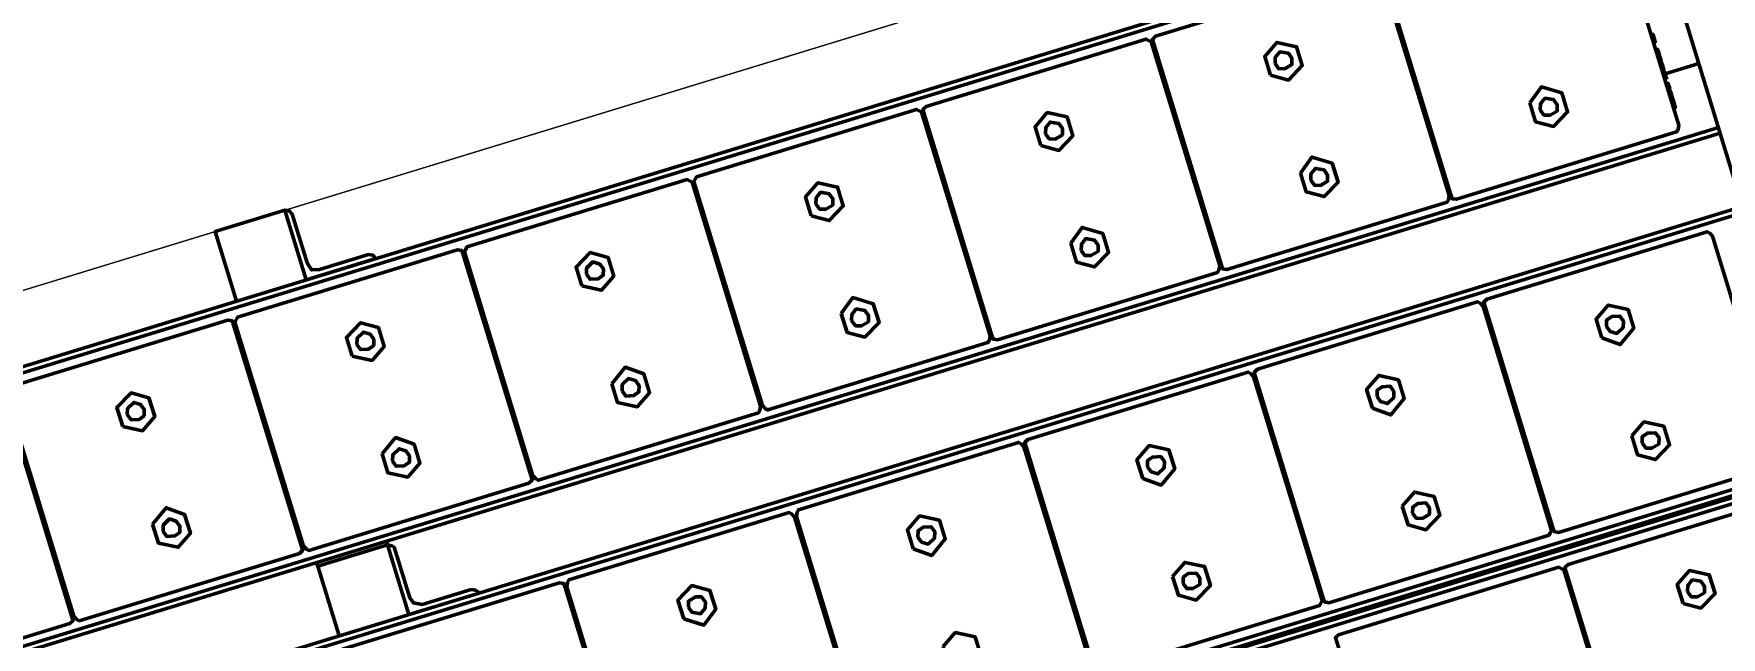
# Model space of a CAD drawing. Header units: inches. Extents: x 543393 to 2689207, y 1841861 to 9121372.
# Drawn here: x 547520.641 to 547521.801, y 1841968.184 to 1841968.599 of the extents above; entities that cross this region are included whole.
import ezdxf
from ezdxf.enums import TextEntityAlignment as Align

# ---------------------------------------------------------------- set-up
doc = ezdxf.new("R2010")
doc.units = ezdxf.units.IN
doc.header["$MEASUREMENT"] = 0
doc.layers.add('Kich thuoc', color=8, linetype='Continuous', lineweight=18)
doc.layers.add('TEXT_Phong', color=1, linetype='Continuous', lineweight=20)
doc.styles.add('Tahoma-R', font='tahoma.ttf')

# ---------------------------------------------------------------- blocks, each defined once
blk = doc.blocks.new('Dan AC 220')
for points in [[(28.8, 958.9), (3788, 958.9), (3788, 3.9), (28.8, 3.9)], [(28.8, 3.9), (3788.8, 3.9), (3788.8, 958.9), (28.8, 958.9)]]:
    blk.add_lwpolyline(points, close=True)
at = {"lineweight": 50}
for points in [[(268.3, 658.6), (268.3, 661.3), (265.6, 661.3), (107.3, 661.3), (105.9, 661.3), (104.6, 658.6), (104.6, 497.7), (105.9, 496.3), (107.3, 495), (265.6, 495), (268.3, 496.3)], [(433.3, 658.6), (433.3, 661.3), (430.6, 661.3), (272.3, 661.3), (271, 661.3), (269.6, 658.6), (269.6, 497.7), (271, 496.3), (272.3, 495), (430.6, 495), (433.3, 496.3)], [(197.9, 543.7), (197.9, 530.1), (187.1, 523.4), (174.9, 530.1), (174.9, 543.7), (187.1, 550.4)], [(192.5, 536.9), (191.2, 541), (187.1, 542.3), (181.7, 541), (180.3, 536.9), (181.7, 532.8), (187.1, 530.1), (191.2, 532.8)], [(268.3, 469.3), (268.3, 470.6), (265.6, 472), (107.3, 472), (105.9, 470.6), (104.6, 469.3), (104.6, 308.3), (105.9, 305.6), (107.3, 304.2), (265.6, 304.2), (268.3, 305.6)], [(433.3, 469.3), (433.3, 470.6), (430.6, 472), (272.3, 472), (271, 470.6), (269.6, 469.3), (269.6, 308.3), (271, 305.6), (272.3, 304.2), (430.6, 304.2), (433.3, 305.6)], [(598.3, 469.3), (598.3, 470.6), (595.6, 472), (437.3, 472), (436, 470.6), (434.6, 469.3), (434.6, 308.3), (436, 305.6), (437.3, 304.2), (595.6, 304.2), (598.3, 305.6)], [(763.3, 469.3), (762, 470.6), (760.6, 472), (602.4, 472), (601, 470.6), (599.7, 469.3), (599.7, 308.3), (601, 305.6), (602.4, 304.2), (760.6, 304.2), (762, 305.6), (763.3, 308.3)], [(928.4, 469.3), (927, 470.6), (925.7, 472), (767.4, 472), (766, 470.6), (764.7, 469.3), (764.7, 308.3), (766, 305.6), (767.4, 304.2), (925.7, 304.2), (927, 305.6), (928.4, 308.3)], [(1093.4, 469.3), (1092, 470.6), (1090.7, 472), (932.4, 472), (929.7, 470.6), (929.7, 469.3), (929.7, 308.3), (929.7, 305.6), (932.4, 304.2), (1090.7, 304.2), (1092, 305.6), (1093.4, 308.3)], [(197.9, 423.3), (197.9, 436.8), (187.1, 443.6), (174.9, 436.8), (174.9, 423.3), (187.1, 416.5)], [(362.9, 423.3), (362.9, 436.8), (352.1, 443.6), (340, 436.8), (340, 423.3), (352.1, 416.5)], [(528, 423.3), (528, 436.8), (517.2, 443.6), (505, 436.8), (505, 423.3), (517.2, 416.5)], [(693, 423.3), (693, 436.8), (682.2, 443.6), (670, 436.8), (670, 423.3), (682.2, 416.5)], [(192.5, 430), (191.2, 434.1), (187.1, 435.4), (181.7, 434.1), (180.3, 430), (181.7, 426), (187.1, 424.6), (191.2, 426)], [(357.5, 430), (356.2, 434.1), (352.1, 435.4), (346.7, 434.1), (345.4, 430), (346.7, 426), (352.1, 424.6), (356.2, 426)], [(522.6, 430), (521.2, 434.1), (517.2, 435.4), (511.7, 434.1), (510.4, 430), (511.7, 426), (517.2, 424.6), (521.2, 426)], [(268.3, 423.3), (269.6, 423.3)], [(433.3, 423.3), (434.6, 423.3)], [(598.3, 423.3), (599.7, 423.3)], [(268.3, 403), (269.6, 403)], [(433.3, 403), (434.6, 403)], [(598.3, 403), (599.7, 403)], [(197.9, 352.9), (197.9, 339.4), (187.1, 332.6), (174.9, 339.4), (174.9, 352.9), (187.1, 361)], [(362.9, 352.9), (362.9, 339.4), (352.1, 332.6), (340, 339.4), (340, 352.9), (352.1, 361)], [(528, 352.9), (528, 339.4), (517.2, 332.6), (505, 339.4), (505, 352.9), (517.2, 361)], [(693, 352.9), (693, 339.4), (682.2, 332.6), (670, 339.4), (670, 352.9), (682.2, 361)], [(858, 352.9), (858, 339.4), (845.9, 332.6), (835, 339.4), (835, 352.9), (845.9, 361)], [(192.5, 346.2), (191.2, 350.2), (187.1, 352.9), (181.7, 350.2), (180.3, 346.2), (181.7, 342.1), (187.1, 340.8), (191.2, 342.1)], [(357.5, 346.2), (356.2, 350.2), (352.1, 352.9), (346.7, 350.2), (345.4, 346.2), (346.7, 342.1), (352.1, 340.8), (356.2, 342.1)], [(522.6, 346.2), (521.2, 350.2), (517.2, 352.9), (511.7, 350.2), (510.4, 346.2), (511.7, 342.1), (517.2, 340.8), (521.2, 342.1)], [(687.6, 346.2), (686.2, 350.2), (682.2, 352.9), (676.8, 350.2), (675.4, 346.2), (676.8, 342.1), (682.2, 340.8), (686.2, 342.1)], [(852.6, 346.2), (851.3, 350.2), (845.9, 352.9), (841.8, 350.2), (840.4, 346.2), (841.8, 342.1), (845.9, 340.8), (851.3, 342.1)], [(991.9, 290.7), (989.2, 292.1), (987.9, 293.4), (987.9, 294.8), (1037.9, 294.8), (1037.9, 244.7), (1035.2, 246.1), (1033.9, 247.4), (1033.9, 283.9), (1032.5, 288), (1027.1, 290.7)], [(268.3, 228.5), (268.3, 231.2), (265.6, 232.5), (107.3, 232.5), (105.9, 231.2), (104.6, 228.5), (104.6, 67.5), (105.9, 66.2), (107.3, 64.8), (265.6, 64.8), (268.3, 66.2)], [(433.3, 228.5), (433.3, 231.2), (430.6, 232.5), (272.3, 232.5), (271, 231.2), (269.6, 228.5), (269.6, 67.5), (271, 66.2), (272.3, 64.8), (430.6, 64.8), (433.3, 66.2)], [(598.3, 228.5), (598.3, 231.2), (595.6, 232.5), (437.3, 232.5), (436, 231.2), (434.6, 228.5), (434.6, 67.5), (436, 66.2), (437.3, 64.8), (595.6, 64.8), (598.3, 66.2)], [(763.3, 228.5), (762, 231.2), (760.6, 232.5), (602.4, 232.5), (601, 231.2), (599.7, 228.5), (599.7, 67.5), (601, 66.2), (602.4, 64.8), (760.6, 64.8), (762, 66.2), (763.3, 67.5)], [(928.4, 228.5), (927, 231.2), (925.7, 232.5), (767.4, 232.5), (766, 231.2), (764.7, 228.5), (764.7, 67.5), (766, 66.2), (767.4, 64.8), (925.7, 64.8), (927, 66.2), (928.4, 67.5)], [(1093.4, 228.5), (1092, 231.2), (1090.7, 232.5), (932.4, 232.5), (929.7, 231.2), (929.7, 228.5), (929.7, 67.5), (929.7, 66.2), (932.4, 64.8), (1090.7, 64.8), (1092, 66.2), (1093.4, 67.5)], [(1258.4, 228.5), (1257.1, 231.2), (1255.7, 232.5), (1097.5, 232.5), (1094.8, 231.2), (1094.8, 228.5), (1094.8, 67.5), (1094.8, 66.2), (1097.5, 64.8), (1255.7, 64.8), (1257.1, 66.2), (1258.4, 67.5)], [(1423.5, 228.5), (1422.1, 231.2), (1420.8, 232.5), (1262.5, 232.5), (1259.8, 231.2), (1259.8, 228.5), (1259.8, 67.5), (1259.8, 66.2), (1262.5, 64.8), (1420.8, 64.8), (1422.1, 66.2), (1423.5, 67.5)], [(268.3, 209.5), (269.6, 209.5)], [(433.3, 209.5), (434.6, 209.5)], [(598.3, 209.5), (599.7, 209.5)], [(763.3, 209.5), (764.7, 209.5)], [(928.4, 209.5), (929.7, 209.5)], [(1093.4, 209.5), (1094.8, 209.5)], [(1258.4, 209.5), (1259.8, 209.5)], [(197.9, 183.8), (197.9, 197.4), (187.1, 204.1), (174.9, 197.4), (174.9, 183.8), (187.1, 175.7)], [(362.9, 183.8), (362.9, 197.4), (352.1, 204.1), (340, 197.4), (340, 183.8), (352.1, 175.7)], [(528, 183.8), (528, 197.4), (517.2, 204.1), (505, 197.4), (505, 183.8), (517.2, 175.7)], [(693, 183.8), (693, 197.4), (682.2, 204.1), (670, 197.4), (670, 183.8), (682.2, 175.7)], [(858, 183.8), (858, 197.4), (845.9, 204.1), (835, 197.4), (835, 183.8), (845.9, 175.7)], [(1023.1, 183.8), (1023.1, 197.4), (1010.9, 204.1), (1000.1, 197.4), (1000.1, 183.8), (1010.9, 175.7)], [(1188.1, 183.8), (1188.1, 197.4), (1175.9, 204.1), (1165.1, 197.4), (1165.1, 183.8), (1175.9, 175.7)], [(192.5, 190.6), (191.2, 194.7), (187.1, 196), (181.7, 194.7), (180.3, 190.6), (181.7, 186.5), (187.1, 183.8), (191.2, 186.5)], [(357.5, 190.6), (356.2, 194.7), (352.1, 196), (346.7, 194.7), (345.4, 190.6), (346.7, 186.5), (352.1, 183.8), (356.2, 186.5)], [(522.6, 190.6), (521.2, 194.7), (517.2, 196), (511.7, 194.7), (510.4, 190.6), (511.7, 186.5), (517.2, 183.8), (521.2, 186.5)], [(687.6, 190.6), (686.2, 194.7), (682.2, 196), (676.8, 194.7), (675.4, 190.6), (676.8, 186.5), (682.2, 183.8), (686.2, 186.5)], [(852.6, 190.6), (851.3, 194.7), (845.9, 196), (841.8, 194.7), (840.4, 190.6), (841.8, 186.5), (845.9, 183.8), (851.3, 186.5)], [(1017.6, 190.6), (1016.3, 194.7), (1010.9, 196), (1006.8, 194.7), (1005.5, 190.6), (1006.8, 186.5), (1010.9, 183.8), (1016.3, 186.5)], [(1182.7, 190.6), (1181.3, 194.7), (1175.9, 196), (1171.9, 194.7), (1170.5, 190.6), (1171.9, 186.5), (1175.9, 183.8), (1181.3, 186.5)], [(268.3, 177.1), (269.6, 177.1)], [(433.3, 177.1), (434.6, 177.1)], [(598.3, 177.1), (599.7, 177.1)], [(763.3, 177.1), (764.7, 177.1)], [(928.4, 177.1), (929.7, 177.1)], [(1093.4, 177.1), (1094.8, 177.1)], [(1258.4, 177.1), (1259.8, 177.1)], [(268.3, 139.2), (269.6, 139.2)], [(433.3, 139.2), (434.6, 139.2)], [(598.3, 139.2), (599.7, 139.2)], [(763.3, 139.2), (764.7, 139.2)], [(928.4, 139.2), (929.7, 139.2)], [(1093.4, 139.2), (1094.8, 139.2)], [(1258.4, 139.2), (1259.8, 139.2)], [(268.3, 127), (269.6, 127)], [(362.9, 113.5), (362.9, 100), (352.1, 93.2), (340, 100), (340, 113.5), (352.1, 120.3)], [(433.3, 127), (434.6, 127)], [(528, 113.5), (528, 100), (517.2, 93.2), (505, 100), (505, 113.5), (517.2, 120.3)], [(598.3, 127), (599.7, 127)], [(693, 113.5), (693, 100), (682.2, 93.2), (670, 100), (670, 113.5), (682.2, 120.3)], [(763.3, 127), (764.7, 127)], [(858, 113.5), (858, 100), (845.9, 93.2), (835, 100), (835, 113.5), (845.9, 120.3)], [(928.4, 127), (929.7, 127)], [(1023.1, 113.5), (1023.1, 100), (1010.9, 93.2), (1000.1, 100), (1000.1, 113.5), (1010.9, 120.3)], [(1093.4, 127), (1094.8, 127)], [(1188.1, 113.5), (1188.1, 100), (1175.9, 93.2), (1165.1, 100), (1165.1, 113.5), (1175.9, 120.3)], [(357.5, 106.7), (356.2, 110.8), (352.1, 112.2), (346.7, 110.8), (345.4, 106.7), (346.7, 102.7), (352.1, 100), (356.2, 102.7)], [(522.6, 106.7), (521.2, 110.8), (517.2, 112.2), (511.7, 110.8), (510.4, 106.7), (511.7, 102.7), (517.2, 100), (521.2, 102.7)], [(687.6, 106.7), (686.2, 110.8), (682.2, 112.2), (676.8, 110.8), (675.4, 106.7), (676.8, 102.7), (682.2, 100), (686.2, 102.7)], [(852.6, 106.7), (851.3, 110.8), (845.9, 112.2), (841.8, 110.8), (840.4, 106.7), (841.8, 102.7), (845.9, 100), (851.3, 102.7)], [(1017.6, 106.7), (1016.3, 110.8), (1010.9, 112.2), (1006.8, 110.8), (1005.5, 106.7), (1006.8, 102.7), (1010.9, 100), (1016.3, 102.7)], [(1182.7, 106.7), (1181.3, 110.8), (1175.9, 112.2), (1171.9, 110.8), (1170.5, 106.7), (1171.9, 102.7), (1175.9, 100), (1181.3, 102.7)], [(991.9, 49.9), (989.2, 51.3), (987.9, 54), (1037.9, 54), (1037.9, 3.9), (1035.2, 5.3), (1033.9, 8), (1033.9, 43.2), (1032.5, 48.6), (1027.1, 49.9)]]:
    blk.add_lwpolyline(points, close=True, dxfattribs=at)
for points in [[(3788, 488.2), (3788, 485.5), (3788, 484.1), (28.8, 484.1), (28.8, 485.5), (28.8, 488.2), (3788, 488.2), (3788, 495), (3788, 530.1), (3788, 534.2), (3732.5, 534.2)], [(269.6, 534.2), (268.3, 534.2)], [(28.8, 478.7), (28.8, 481.4), (28.8, 482.8), (3788, 482.8), (3788, 481.4), (3788, 478.7), (28.8, 478.7), (28.8, 472), (28.8, 435.4), (28.8, 432.7), (103.2, 432.7)], [(269.6, 455.7), (268.3, 455.7)], [(269.6, 454.4), (268.3, 454.4)], [(434.6, 455.7), (433.3, 455.7)], [(434.6, 454.4), (433.3, 454.4)], [(269.6, 451.7), (268.3, 451.7)], [(269.6, 450.3), (268.3, 450.3), (269.6, 450.3)], [(269.6, 449), (268.3, 449)], [(269.6, 444.9), (268.3, 444.9)], [(269.6, 443.6), (268.3, 443.6)], [(269.6, 442.2), (268.3, 442.2)], [(434.6, 451.7), (433.3, 451.7)], [(434.6, 450.3), (433.3, 450.3), (434.6, 450.3)], [(434.6, 449), (433.3, 449)], [(434.6, 444.9), (433.3, 444.9)], [(434.6, 443.6), (433.3, 443.6)], [(434.6, 442.2), (433.3, 442.2)], [(599.7, 444.9), (598.3, 444.9)], [(599.7, 443.6), (598.3, 443.6)], [(599.7, 442.2), (598.3, 442.2)], [(269.6, 438.2), (268.3, 438.2)], [(269.6, 434.1), (268.3, 434.1)], [(269.6, 434.1), (268.3, 434.1), (269.6, 434.1)], [(269.6, 430), (268.3, 430), (269.6, 430)], [(434.6, 438.2), (433.3, 438.2)], [(434.6, 434.1), (433.3, 434.1)], [(434.6, 434.1), (433.3, 434.1), (434.6, 434.1)], [(434.6, 430), (433.3, 430), (434.6, 430)], [(599.7, 438.2), (598.3, 438.2)], [(599.7, 434.1), (598.3, 434.1)], [(599.7, 434.1), (598.3, 434.1), (599.7, 434.1)], [(599.7, 430), (598.3, 430), (599.7, 430)], [(269.6, 428.7), (268.3, 428.7)], [(269.6, 417.9), (268.3, 417.9)], [(434.6, 428.7), (433.3, 428.7)], [(434.6, 417.9), (433.3, 417.9)], [(599.7, 428.7), (598.3, 428.7)], [(599.7, 417.9), (598.3, 417.9)], [(269.6, 416.5), (268.3, 416.5)], [(269.6, 413.8), (268.3, 413.8)], [(269.6, 409.7), (268.3, 409.7)], [(434.6, 416.5), (433.3, 416.5)], [(434.6, 413.8), (433.3, 413.8)], [(434.6, 409.7), (433.3, 409.7)], [(599.7, 416.5), (598.3, 416.5)], [(599.7, 413.8), (598.3, 413.8)], [(599.7, 409.7), (598.3, 409.7)], [(269.6, 404.3), (268.3, 404.3)], [(269.6, 401.6), (268.3, 401.6)], [(269.6, 397.6), (268.3, 397.6)], [(269.6, 396.2), (268.3, 396.2), (269.6, 396.2)], [(434.6, 404.3), (433.3, 404.3)], [(434.6, 401.6), (433.3, 401.6)], [(434.6, 397.6), (433.3, 397.6)], [(434.6, 396.2), (433.3, 396.2), (434.6, 396.2)], [(599.7, 404.3), (598.3, 404.3)], [(599.7, 401.6), (598.3, 401.6)], [(599.7, 397.6), (598.3, 397.6)], [(599.7, 396.2), (598.3, 396.2), (599.7, 396.2)], [(269.6, 392.2), (268.3, 392.2)], [(269.6, 390.8), (268.3, 390.8)], [(269.6, 389.5), (268.3, 389.5)], [(269.6, 385.4), (268.3, 385.4)], [(269.6, 384), (268.3, 384), (269.6, 384)], [(434.6, 392.2), (433.3, 392.2)], [(434.6, 390.8), (433.3, 390.8)], [(434.6, 389.5), (433.3, 389.5)], [(434.6, 385.4), (433.3, 385.4)], [(434.6, 384), (433.3, 384), (434.6, 384)], [(599.7, 392.2), (598.3, 392.2)], [(599.7, 390.8), (598.3, 390.8)], [(599.7, 389.5), (598.3, 389.5)], [(599.7, 385.4), (598.3, 385.4)], [(599.7, 384), (598.3, 384), (599.7, 384)], [(764.7, 392.2), (763.3, 392.2)], [(764.7, 390.8), (763.3, 390.8)], [(764.7, 389.5), (763.3, 389.5)], [(764.7, 385.4), (763.3, 385.4)], [(764.7, 384), (763.3, 384), (764.7, 384)], [(269.6, 380), (268.3, 380)], [(269.6, 378.6), (268.3, 378.6)], [(269.6, 373.2), (268.3, 373.2)], [(269.6, 371.9), (268.3, 371.9), (269.6, 371.9)], [(434.6, 380), (433.3, 380)], [(434.6, 378.6), (433.3, 378.6)], [(434.6, 373.2), (433.3, 373.2)], [(434.6, 371.9), (433.3, 371.9), (434.6, 371.9)], [(599.7, 380), (598.3, 380)], [(599.7, 378.6), (598.3, 378.6)], [(599.7, 373.2), (598.3, 373.2)], [(599.7, 371.9), (598.3, 371.9), (599.7, 371.9)], [(764.7, 380), (763.3, 380)], [(764.7, 378.6), (763.3, 378.6)], [(764.7, 373.2), (763.3, 373.2)], [(764.7, 371.9), (763.3, 371.9), (764.7, 371.9)], [(269.6, 367.8), (268.3, 367.8)], [(269.6, 366.5), (268.3, 366.5)], [(269.6, 362.4), (268.3, 362.4), (269.6, 362.4)], [(269.6, 361), (268.3, 361)], [(434.6, 367.8), (433.3, 367.8)], [(434.6, 366.5), (433.3, 366.5)], [(434.6, 362.4), (433.3, 362.4), (434.6, 362.4)], [(434.6, 361), (433.3, 361)], [(599.7, 367.8), (598.3, 367.8)], [(599.7, 366.5), (598.3, 366.5)], [(599.7, 362.4), (598.3, 362.4), (599.7, 362.4)], [(599.7, 361), (598.3, 361)], [(764.7, 367.8), (763.3, 367.8)], [(764.7, 366.5), (763.3, 366.5)], [(764.7, 362.4), (763.3, 362.4), (764.7, 362.4)], [(764.7, 361), (763.3, 361)], [(3732.5, 344.8), (3788, 344.8), (3788, 340.8), (3788, 305.6), (3788, 298.8), (28.8, 298.8), (28.8, 294.8), (28.8, 3.9), (78.9, 3.9), (78.9, 294.8)], [(269.6, 344.8), (268.3, 344.8)], [(434.6, 344.8), (433.3, 344.8)], [(599.7, 344.8), (598.3, 344.8)], [(764.7, 344.8), (763.3, 344.8)], [(28.8, 294.8), (3788, 294.8)], [(1088, 244.7), (1088, 294.8)], [(1088, 242), (1088, 244.7), (1037.9, 244.7), (1037.9, 242)], [(78.9, 242), (3737.9, 242)], [(78.9, 238), (3737.9, 238)], [(104.6, 216.3), (103.2, 216.3), (103.2, 215), (104.6, 215)], [(103.2, 215), (103.2, 212.3), (104.6, 212.3)], [(103.2, 212.3), (103.2, 210.9), (104.6, 210.9)], [(103.2, 210.9), (103.2, 209.5), (104.6, 209.5), (103.2, 209.5), (103.2, 206.8), (103.2, 204.1), (104.6, 204.1)], [(269.6, 216.3), (268.3, 216.3)], [(269.6, 215), (268.3, 215)], [(269.6, 212.3), (268.3, 212.3)], [(269.6, 210.9), (268.3, 210.9)], [(434.6, 216.3), (433.3, 216.3)], [(434.6, 215), (433.3, 215)], [(434.6, 212.3), (433.3, 212.3)], [(434.6, 210.9), (433.3, 210.9)], [(599.7, 216.3), (598.3, 216.3)], [(599.7, 215), (598.3, 215)], [(599.7, 212.3), (598.3, 212.3)], [(599.7, 210.9), (598.3, 210.9)], [(764.7, 216.3), (763.3, 216.3)], [(764.7, 215), (763.3, 215)], [(764.7, 212.3), (763.3, 212.3)], [(764.7, 210.9), (763.3, 210.9)], [(929.7, 216.3), (928.4, 216.3)], [(929.7, 215), (928.4, 215)], [(929.7, 212.3), (928.4, 212.3)], [(929.7, 210.9), (928.4, 210.9)], [(1094.8, 216.3), (1093.4, 216.3)], [(1094.8, 215), (1093.4, 215)], [(1094.8, 212.3), (1093.4, 212.3)], [(1094.8, 210.9), (1093.4, 210.9)], [(1259.8, 216.3), (1258.4, 216.3)], [(1259.8, 215), (1258.4, 215)], [(1259.8, 212.3), (1258.4, 212.3)], [(1259.8, 210.9), (1258.4, 210.9)], [(104.6, 202.8), (103.2, 202.8), (104.6, 202.8)], [(103.2, 202.8), (103.2, 198.7), (104.6, 198.7)], [(269.6, 204.1), (268.3, 204.1)], [(269.6, 202.8), (268.3, 202.8), (269.6, 202.8)], [(269.6, 198.7), (268.3, 198.7)], [(434.6, 204.1), (433.3, 204.1)], [(434.6, 202.8), (433.3, 202.8), (434.6, 202.8)], [(434.6, 198.7), (433.3, 198.7)], [(599.7, 204.1), (598.3, 204.1)], [(599.7, 202.8), (598.3, 202.8), (599.7, 202.8)], [(599.7, 198.7), (598.3, 198.7)], [(764.7, 204.1), (763.3, 204.1)], [(764.7, 202.8), (763.3, 202.8), (764.7, 202.8)], [(764.7, 198.7), (763.3, 198.7)], [(929.7, 204.1), (928.4, 204.1)], [(929.7, 202.8), (928.4, 202.8), (929.7, 202.8)], [(929.7, 198.7), (928.4, 198.7)], [(1094.8, 204.1), (1093.4, 204.1)], [(1094.8, 202.8), (1093.4, 202.8), (1094.8, 202.8)], [(1094.8, 198.7), (1093.4, 198.7)], [(1259.8, 204.1), (1258.4, 204.1)], [(1259.8, 202.8), (1258.4, 202.8), (1259.8, 202.8)], [(1259.8, 198.7), (1258.4, 198.7)], [(78.9, 192), (103.2, 192)], [(103.2, 194.7), (103.2, 196)], [(104.6, 194.7), (103.2, 194.7), (103.2, 192), (103.2, 190.6), (104.6, 190.6), (103.2, 190.6)], [(104.6, 194.7), (103.2, 194.7), (104.6, 194.7)], [(104.6, 189.3), (103.2, 189.3), (103.2, 186.5), (103.2, 183.8), (104.6, 183.8)], [(269.6, 194.7), (268.3, 194.7)], [(269.6, 194.7), (268.3, 194.7), (269.6, 194.7)], [(269.6, 190.6), (268.3, 190.6), (269.6, 190.6)], [(269.6, 189.3), (268.3, 189.3)], [(434.6, 194.7), (433.3, 194.7)], [(434.6, 194.7), (433.3, 194.7), (434.6, 194.7)], [(434.6, 190.6), (433.3, 190.6), (434.6, 190.6)], [(434.6, 189.3), (433.3, 189.3)], [(599.7, 194.7), (598.3, 194.7)], [(599.7, 194.7), (598.3, 194.7), (599.7, 194.7)], [(599.7, 190.6), (598.3, 190.6), (599.7, 190.6)], [(599.7, 189.3), (598.3, 189.3)], [(764.7, 194.7), (763.3, 194.7)], [(764.7, 194.7), (763.3, 194.7), (764.7, 194.7)], [(764.7, 190.6), (763.3, 190.6), (764.7, 190.6)], [(764.7, 189.3), (763.3, 189.3)], [(929.7, 194.7), (928.4, 194.7)], [(929.7, 194.7), (928.4, 194.7), (929.7, 194.7)], [(929.7, 190.6), (928.4, 190.6), (929.7, 190.6)], [(929.7, 189.3), (928.4, 189.3)], [(1094.8, 194.7), (1093.4, 194.7)], [(1094.8, 194.7), (1093.4, 194.7), (1094.8, 194.7)], [(1094.8, 190.6), (1093.4, 190.6), (1094.8, 190.6)], [(1094.8, 189.3), (1093.4, 189.3)], [(1259.8, 194.7), (1258.4, 194.7)], [(1259.8, 194.7), (1258.4, 194.7), (1259.8, 194.7)], [(1259.8, 190.6), (1258.4, 190.6), (1259.8, 190.6)], [(1259.8, 189.3), (1258.4, 189.3)], [(104.6, 182.5), (103.2, 182.5), (103.2, 179.8), (103.2, 177.1), (104.6, 177.1), (103.2, 177.1), (103.2, 174.4), (104.6, 174.4)], [(269.6, 183.8), (268.3, 183.8)], [(269.6, 182.5), (268.3, 182.5)], [(269.6, 174.4), (268.3, 174.4)], [(434.6, 183.8), (433.3, 183.8)], [(434.6, 182.5), (433.3, 182.5)], [(434.6, 174.4), (433.3, 174.4)], [(599.7, 183.8), (598.3, 183.8)], [(599.7, 182.5), (598.3, 182.5)], [(599.7, 174.4), (598.3, 174.4)], [(764.7, 183.8), (763.3, 183.8)], [(764.7, 182.5), (763.3, 182.5)], [(764.7, 174.4), (763.3, 174.4)], [(929.7, 183.8), (928.4, 183.8)], [(929.7, 182.5), (928.4, 182.5)], [(929.7, 174.4), (928.4, 174.4)], [(1094.8, 183.8), (1093.4, 183.8)], [(1094.8, 182.5), (1093.4, 182.5)], [(1094.8, 174.4), (1093.4, 174.4)], [(1259.8, 183.8), (1258.4, 183.8)], [(1259.8, 182.5), (1258.4, 182.5)], [(1259.8, 174.4), (1258.4, 174.4)], [(104.6, 169), (103.2, 169), (103.2, 166.3), (103.2, 164.9), (104.6, 164.9)], [(103.2, 164.9), (103.2, 163.6), (104.6, 163.6)], [(269.6, 169), (268.3, 169)], [(269.6, 164.9), (268.3, 164.9)], [(269.6, 163.6), (268.3, 163.6)], [(434.6, 169), (433.3, 169)], [(434.6, 164.9), (433.3, 164.9)], [(434.6, 163.6), (433.3, 163.6)], [(599.7, 169), (598.3, 169)], [(599.7, 164.9), (598.3, 164.9)], [(599.7, 163.6), (598.3, 163.6)], [(764.7, 169), (763.3, 169)], [(764.7, 164.9), (763.3, 164.9)], [(764.7, 163.6), (763.3, 163.6)], [(929.7, 169), (928.4, 169)], [(929.7, 164.9), (928.4, 164.9)], [(929.7, 163.6), (928.4, 163.6)], [(1094.8, 169), (1093.4, 169)], [(1094.8, 164.9), (1093.4, 164.9)], [(1094.8, 163.6), (1093.4, 163.6)], [(1259.8, 169), (1258.4, 169)], [(1259.8, 164.9), (1258.4, 164.9)], [(1259.8, 163.6), (1258.4, 163.6)], [(269.6, 162.2), (268.3, 162.2), (269.6, 162.2)], [(269.6, 158.1), (268.3, 158.1)], [(269.6, 156.8), (268.3, 156.8), (269.6, 156.8)], [(269.6, 152.7), (268.3, 152.7)], [(434.6, 162.2), (433.3, 162.2), (434.6, 162.2)], [(434.6, 158.1), (433.3, 158.1)], [(434.6, 156.8), (433.3, 156.8), (434.6, 156.8)], [(434.6, 152.7), (433.3, 152.7)], [(599.7, 162.2), (598.3, 162.2), (599.7, 162.2)], [(599.7, 158.1), (598.3, 158.1)], [(599.7, 156.8), (598.3, 156.8), (599.7, 156.8)], [(599.7, 152.7), (598.3, 152.7)], [(764.7, 162.2), (763.3, 162.2), (764.7, 162.2)], [(764.7, 158.1), (763.3, 158.1)], [(764.7, 156.8), (763.3, 156.8), (764.7, 156.8)], [(764.7, 152.7), (763.3, 152.7)], [(929.7, 162.2), (928.4, 162.2), (929.7, 162.2)], [(929.7, 158.1), (928.4, 158.1)], [(929.7, 156.8), (928.4, 156.8), (929.7, 156.8)], [(929.7, 152.7), (928.4, 152.7)], [(1094.8, 162.2), (1093.4, 162.2), (1094.8, 162.2)], [(1094.8, 158.1), (1093.4, 158.1)], [(1094.8, 156.8), (1093.4, 156.8), (1094.8, 156.8)], [(1094.8, 152.7), (1093.4, 152.7)], [(1259.8, 162.2), (1258.4, 162.2), (1259.8, 162.2)], [(1259.8, 158.1), (1258.4, 158.1)], [(1259.8, 156.8), (1258.4, 156.8), (1259.8, 156.8)], [(1259.8, 152.7), (1258.4, 152.7)], [(269.6, 150), (268.3, 150), (269.6, 150)], [(269.6, 146), (268.3, 146)], [(269.6, 144.6), (268.3, 144.6)], [(269.6, 143.3), (268.3, 143.3)], [(434.6, 150), (433.3, 150), (434.6, 150)], [(434.6, 146), (433.3, 146)], [(434.6, 144.6), (433.3, 144.6)], [(434.6, 143.3), (433.3, 143.3)], [(599.7, 150), (598.3, 150), (599.7, 150)], [(599.7, 146), (598.3, 146)], [(599.7, 144.6), (598.3, 144.6)], [(599.7, 143.3), (598.3, 143.3)], [(764.7, 150), (763.3, 150), (764.7, 150)], [(764.7, 146), (763.3, 146)], [(764.7, 144.6), (763.3, 144.6)], [(764.7, 143.3), (763.3, 143.3)], [(929.7, 150), (928.4, 150), (929.7, 150)], [(929.7, 146), (928.4, 146)], [(929.7, 144.6), (928.4, 144.6)], [(929.7, 143.3), (928.4, 143.3)], [(1094.8, 150), (1093.4, 150), (1094.8, 150)], [(1094.8, 146), (1093.4, 146)], [(1094.8, 144.6), (1093.4, 144.6)], [(1094.8, 143.3), (1093.4, 143.3)], [(1259.8, 150), (1258.4, 150), (1259.8, 150)], [(1259.8, 146), (1258.4, 146)], [(1259.8, 144.6), (1258.4, 144.6)], [(1259.8, 143.3), (1258.4, 143.3)], [(269.6, 133.8), (268.3, 133.8)], [(269.6, 132.4), (268.3, 132.4)], [(269.6, 131.1), (268.3, 131.1)], [(434.6, 133.8), (433.3, 133.8)], [(434.6, 132.4), (433.3, 132.4)], [(434.6, 131.1), (433.3, 131.1)], [(599.7, 133.8), (598.3, 133.8)], [(599.7, 132.4), (598.3, 132.4)], [(599.7, 131.1), (598.3, 131.1)], [(764.7, 133.8), (763.3, 133.8)], [(764.7, 132.4), (763.3, 132.4)], [(764.7, 131.1), (763.3, 131.1)], [(929.7, 133.8), (928.4, 133.8)], [(929.7, 132.4), (928.4, 132.4)], [(929.7, 131.1), (928.4, 131.1)], [(1094.8, 133.8), (1093.4, 133.8)], [(1094.8, 132.4), (1093.4, 132.4)], [(1094.8, 131.1), (1093.4, 131.1)], [(269.6, 123), (268.3, 123), (269.6, 123)], [(269.6, 121.6), (268.3, 121.6)], [(434.6, 123), (433.3, 123), (434.6, 123)], [(434.6, 121.6), (433.3, 121.6)], [(599.7, 123), (598.3, 123), (599.7, 123)], [(599.7, 121.6), (598.3, 121.6)], [(764.7, 123), (763.3, 123), (764.7, 123)], [(764.7, 121.6), (763.3, 121.6)], [(929.7, 123), (928.4, 123), (929.7, 123)], [(929.7, 121.6), (928.4, 121.6)], [(1094.8, 123), (1093.4, 123), (1094.8, 123)], [(1094.8, 121.6), (1093.4, 121.6)], [(434.6, 104), (433.3, 104)], [(599.7, 104), (598.3, 104)], [(764.7, 104), (763.3, 104)], [(929.7, 104), (928.4, 104)], [(1094.8, 104), (1093.4, 104)], [(3737.9, 58), (78.9, 58)], [(3687.9, 54), (128.9, 54)], [(1037.9, 3.9), (1088, 3.9), (1088, 54)]]:
    blk.add_lwpolyline(points, dxfattribs=at)
blk = doc.blocks.new('NDK1')
blk.add_blockref('Dan AC 220', (240604.4, 56712.7))
at = {"layer": 'TEXT_Phong', "lineweight": 20, "ltscale": 0.5, "style": 'Tahoma-R'}
blk.add_text('P. Ắc quy / Battery Room', height=216, rotation=270, dxfattribs=at).set_placement((240318.7, 56168), align=Align.MIDDLE_CENTER)

msp = doc.modelspace()

# ---------------------------------------------------------------- block references
at = {"layer": 'Kich thuoc', "xscale": 0.001, "yscale": 0.001, "zscale": 0.001, "rotation": 197.0123114188912}
msp.add_blockref('NDK1', (547735.2883, 1842093.4113), dxfattribs=at)

doc.saveas('drawing.dxf')
